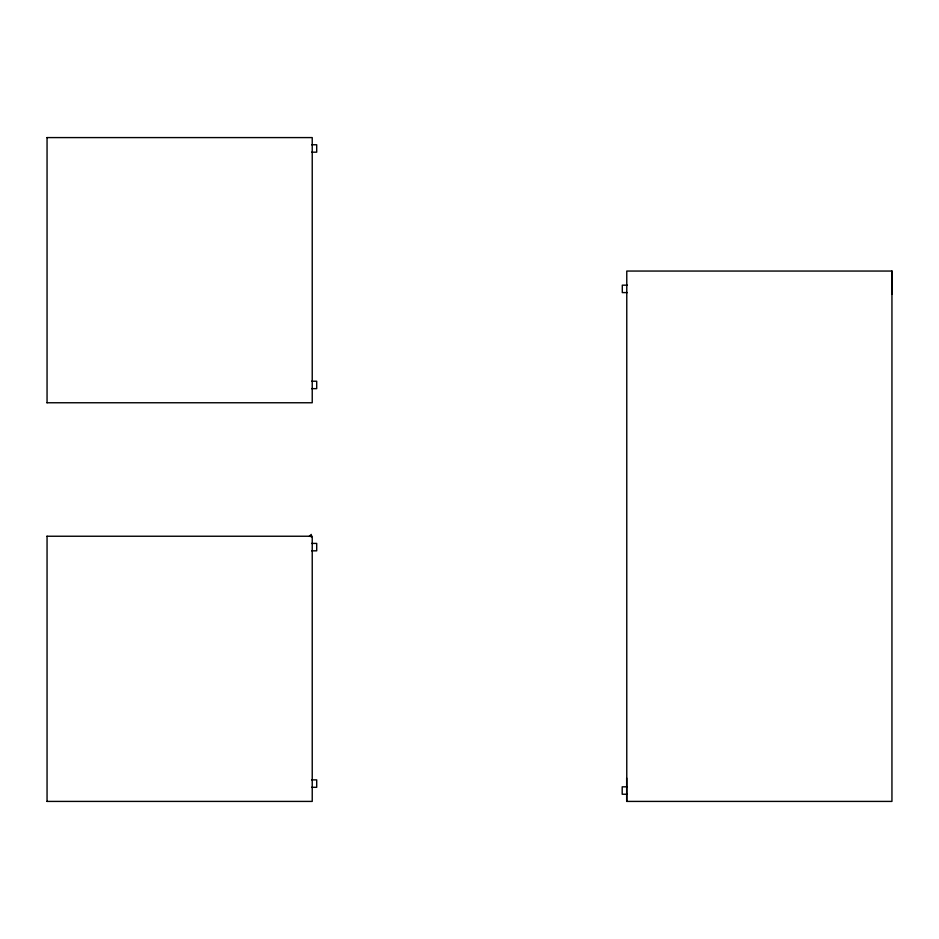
<?xml version="1.0" encoding="UTF-8"?>
<svg xmlns="http://www.w3.org/2000/svg" width="939" height="939" viewBox="0 0 939 939"><rect width="100%" height="100%" fill="white"/><g stroke="black" fill="none" stroke-linecap="round" stroke-linejoin="round"><path stroke-width="1.41" d="M309.236 536.427L311.232 534.432L311.232 536.991M46.95 137.587L312.229 137.587L312.229 402.761L46.95 402.761M311.654 144.759L316.701 144.759L316.701 152.177L311.654 152.177M627.346 285.174L622.299 285.174L622.299 292.592L627.346 292.592M311.654 381.222L316.701 381.222L316.701 388.652L311.654 388.652M46.95 536.239L312.229 536.239L312.229 801.413L46.95 801.413M311.654 543.411L316.701 543.411L316.701 550.829L311.654 550.829M311.654 779.875L316.701 779.875L316.701 787.305L311.654 787.305M627.24 786.823L622.193 786.823L622.193 794.241L627.24 794.241M892.05 294.388L892.05 271.054L626.771 271.054L626.771 801.413M891.944 271.054L891.944 801.413L626.665 801.413L626.665 778.079M47.056 137.587L47.056 402.761M47.056 536.239L47.056 801.413"/></g></svg>
